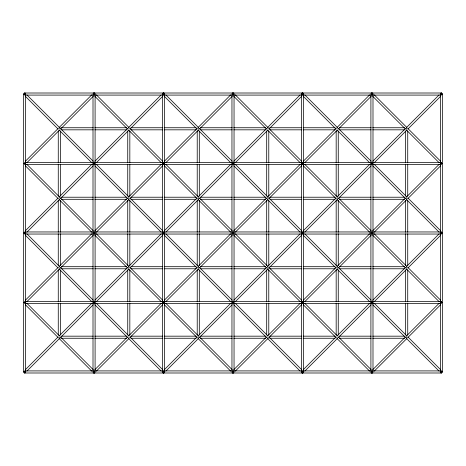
<?xml version="1.0" encoding="UTF-8"?>
<svg xmlns="http://www.w3.org/2000/svg" width="466" height="466" viewBox="0 0 466 466"><rect width="100%" height="100%" fill="white"/><g stroke="black" fill="none" stroke-linecap="round" stroke-linejoin="round"><path stroke-width="0.35" stroke-dasharray="2.33 1.75" d="M60.761 127.742L59.31 127.742L59.31 129.134M267.74 127.742L269.185 127.742M58.267 128.785L60.353 128.785M127.742 128.785L129.828 128.785M197.223 128.785L199.302 128.785M266.698 128.785L268.777 128.785M336.172 128.785L338.258 128.785M405.647 128.785L407.733 128.785M60.761 197.223L59.31 197.223L59.31 199.302M269.185 197.223L267.74 197.223L267.74 198.609M58.267 198.26L59.66 198.26M128.441 198.26L129.828 198.26M197.223 198.26L199.302 198.26M266.698 198.26L268.777 198.26M336.172 198.26L337.559 198.26M406.34 198.26L407.733 198.26M58.267 267.74L59.66 267.74M128.441 267.74L129.828 267.74M197.223 267.74L199.302 267.74M266.698 267.74L268.777 267.74M336.172 267.74L337.559 267.74M406.34 267.74L407.733 267.74M60.761 268.777L59.31 268.777L59.31 266.698M269.185 268.777L267.74 268.777L267.74 267.391M58.267 337.215L60.353 337.215M127.742 337.215L129.828 337.215M197.223 337.215L199.302 337.215M266.698 337.215L268.777 337.215M336.172 337.215L338.258 337.215M405.647 337.215L407.733 337.215M60.761 338.258L59.31 338.258L59.31 336.172M267.74 338.258L269.185 338.258M406.69 127.742L406.69 129.828M406.69 197.223L406.69 199.302M406.69 266.698L406.69 268.777M406.69 336.172L406.69 338.258M337.215 197.223L337.215 199.302M337.215 266.698L337.215 268.777M198.26 128.441L198.26 129.828M198.26 197.223L198.26 199.302M198.26 266.698L198.26 268.777M198.26 336.172L198.26 337.559M128.785 197.223L128.785 199.302M128.785 266.698L128.785 268.777"/><path stroke-width="0.7" d="M23.3 94.249L24.774 92.775L25.49 93.491M25.391 161.23L58.087 128.534M59.06 127.562L91.802 94.819M93.136 93.491L93.847 92.775M26.818 162.756L59.561 130.008M60.533 129.035L93.276 96.293M25.391 230.705L58.087 198.009M59.06 197.042L91.802 164.294M94.872 161.23L127.562 128.534M128.534 127.562L161.23 94.872M162.611 93.491L163.321 92.775M26.818 232.231L59.561 199.483M60.533 198.516L93.276 165.768M96.293 162.756L129.035 130.008M130.008 129.035L162.756 96.293M25.391 300.18L58.087 267.484M59.06 266.517L91.802 233.769M94.872 230.705L127.562 198.009M128.534 197.042L161.23 164.347M164.347 161.23L197.042 128.534M198.009 127.562L230.705 94.872M232.085 93.491L232.802 92.775M26.818 301.706L59.561 268.958M60.533 267.991L93.276 235.243M96.293 232.231L129.035 199.483M130.008 198.516L162.756 165.768M165.768 162.756L198.516 130.008M199.483 129.035L232.231 96.293M25.391 369.655L58.087 336.965M59.06 335.992L91.802 303.244M94.872 300.18L127.562 267.484M128.534 266.517L161.23 233.821M164.347 230.705L197.042 198.009M198.009 197.042L230.705 164.347M233.821 161.23L266.517 128.534M267.484 127.562L300.18 94.872M301.56 93.491L302.277 92.775M25.49 372.509L24.774 373.225L23.3 371.752M26.871 371.128L59.561 338.438M60.533 337.466L93.229 304.77M96.346 301.653L129.035 268.958M130.008 267.991L162.704 235.295M165.82 232.179L198.516 199.483M199.483 198.516L232.179 165.82M235.295 162.704L267.991 130.008M268.958 129.035L301.653 96.346M94.872 369.655L127.562 336.965M128.534 335.992L161.23 303.296M164.347 300.18L197.042 267.484M198.009 266.517L230.705 233.821M233.821 230.705L266.517 198.009M267.484 197.042L300.18 164.347M303.296 161.23L335.992 128.534M336.965 127.562L369.655 94.872M371.035 93.491L371.752 92.775M94.249 373.225L94.965 372.509M96.346 371.128L129.035 338.438M130.008 337.466L162.704 304.77M165.82 301.653L198.516 268.958M199.483 267.991L232.179 235.295M235.295 232.179L267.991 199.483M268.958 198.516L301.653 165.82M304.77 162.704L337.466 130.008M338.438 129.035L371.128 96.346M164.347 369.655L197.042 336.965M198.009 335.992L230.705 303.296M233.821 300.18L266.517 267.484M267.484 266.517L300.18 233.821M303.296 230.705L335.992 198.009M336.965 197.042L369.655 164.347M372.771 161.23L405.467 128.534M406.439 127.562L439.129 94.872M440.51 93.491L441.226 92.775L442.7 94.249M163.723 373.225L164.44 372.509M165.82 371.128L198.516 338.438M199.483 337.466L232.179 304.77M235.295 301.653L267.991 268.958M268.958 267.991L301.653 235.295M304.77 232.179L337.466 199.483M338.438 198.516L371.128 165.82M374.198 162.756L406.94 130.008M407.913 129.035L440.609 96.346M233.769 369.707L266.517 336.965M267.484 335.992L300.232 303.244M303.244 300.232L335.992 267.484M336.965 266.517L369.707 233.769M372.724 230.757L405.467 198.009M406.439 197.042L439.182 164.294M233.198 373.225L233.915 372.509M235.295 371.128L267.991 338.438M268.958 337.466L301.653 304.77M304.77 301.653L337.466 268.958M338.438 267.991L371.128 235.295M374.198 232.231L406.94 199.483M407.913 198.516L440.609 165.82M303.244 369.707L335.992 336.965M336.965 335.992L369.707 303.244M372.724 300.232L405.467 267.484M406.439 266.517L439.182 233.769M302.679 373.225L303.389 372.509M304.77 371.128L337.466 338.438M338.438 337.466L371.128 304.77M374.198 301.706L406.94 268.958M407.913 267.991L440.609 235.295M372.724 369.707L405.467 336.965M406.439 335.992L439.182 303.244M372.153 373.225L372.864 372.509M374.198 371.181L406.94 338.438M407.913 337.466L440.609 304.77M442.7 371.752L441.226 373.225L440.51 372.509M61.483 127.742L93.322 127.742M94.773 127.742L126.618 127.742M130.958 127.742L162.803 127.742M164.248 127.742L196.093 127.742M200.432 127.742L232.278 127.742M233.722 127.742L265.568 127.742M269.907 127.742L301.752 127.742M303.197 127.742L335.042 127.742M339.382 127.742L371.227 127.742M372.678 127.742L404.517 127.742M61.483 129.828L93.322 129.828M94.773 129.828L126.618 129.828M130.958 129.828L162.803 129.828M164.248 129.828L196.093 129.828M200.432 129.828L232.278 129.828M233.722 129.828L265.568 129.828M269.907 129.828L301.752 129.828M303.197 129.828L335.042 129.828M339.382 129.828L371.227 129.828M372.678 129.828L404.517 129.828M23.533 163.525L25.613 163.525M93.008 163.525L95.093 163.525M162.483 163.525L164.568 163.525M231.957 163.525L234.043 163.525M301.432 163.525L303.517 163.525M370.907 163.525L372.992 163.525M440.387 163.525L442.467 163.525M61.483 197.223L93.322 197.223M94.773 197.223L126.618 197.223M130.958 197.223L162.803 197.223M164.248 197.223L196.093 197.223M200.432 197.223L232.278 197.223M233.722 197.223L265.568 197.223M269.907 197.223L301.752 197.223M303.197 197.223L335.042 197.223M339.382 197.223L371.227 197.223M372.678 197.223L404.517 197.223M61.483 199.302L93.322 199.302M94.773 199.302L126.618 199.302M130.958 199.302L162.803 199.302M164.248 199.302L196.093 199.302M200.432 199.302L232.278 199.302M233.722 199.302L265.568 199.302M269.907 199.302L301.752 199.302M303.197 199.302L335.042 199.302M339.382 199.302L371.227 199.302M372.678 199.302L404.517 199.302M23.533 233L25.613 233M93.008 233L95.093 233M162.483 233L164.568 233M231.957 233L234.043 233M301.432 233L303.517 233M370.907 233L372.992 233M440.387 233L442.467 233M61.483 266.698L93.322 266.698M94.773 266.698L126.618 266.698M130.958 266.698L162.803 266.698M164.248 266.698L196.093 266.698M200.432 266.698L232.278 266.698M233.722 266.698L265.568 266.698M269.907 266.698L301.752 266.698M303.197 266.698L335.042 266.698M339.382 266.698L371.227 266.698M372.678 266.698L404.517 266.698M61.483 268.777L93.322 268.777M94.773 268.777L126.618 268.777M130.958 268.777L162.803 268.777M164.248 268.777L196.093 268.777M200.432 268.777L232.278 268.777M233.722 268.777L265.568 268.777M269.907 268.777L301.752 268.777M303.197 268.777L335.042 268.777M339.382 268.777L371.227 268.777M372.678 268.777L404.517 268.777M23.533 302.475L25.613 302.475M93.008 302.475L95.093 302.475M162.483 302.475L164.568 302.475M231.957 302.475L234.043 302.475M301.432 302.475L303.517 302.475M370.907 302.475L372.992 302.475M440.387 302.475L442.467 302.475M61.483 336.172L93.322 336.172M94.773 336.172L126.618 336.172M130.958 336.172L162.803 336.172M164.248 336.172L196.093 336.172M200.432 336.172L232.278 336.172M233.722 336.172L265.568 336.172M269.907 336.172L301.752 336.172M303.197 336.172L335.042 336.172M339.382 336.172L371.227 336.172M372.678 336.172L404.517 336.172M61.483 338.258L93.322 338.258M94.773 338.258L126.618 338.258M130.958 338.258L162.803 338.258M164.248 338.258L196.093 338.258M200.432 338.258L232.278 338.258M233.722 338.258L265.568 338.258M269.907 338.258L301.752 338.258M303.197 338.258L335.042 338.258M339.382 338.258L371.227 338.258M372.678 338.258L404.517 338.258M372.153 92.775L372.864 93.491M374.198 94.819L406.94 127.562M407.913 128.534L440.609 161.23M372.724 96.293L405.467 129.035M406.439 130.008L439.182 162.756M302.679 92.775L303.389 93.491M304.77 94.872L337.466 127.562M338.438 128.534L371.128 161.23M374.198 164.294L406.94 197.042M407.913 198.009L440.609 230.705M303.244 96.293L335.992 129.035M336.965 130.008L369.707 162.756M372.724 165.768L405.467 198.516M406.439 199.483L439.182 232.231M233.198 92.775L233.915 93.491M235.295 94.872L267.991 127.562M268.958 128.534L301.653 161.23M304.77 164.347L337.466 197.042M338.438 198.009L371.128 230.705M374.198 233.769L406.94 266.517M407.913 267.484L440.609 300.18M233.769 96.293L266.517 129.035M267.484 130.008L300.232 162.756M303.244 165.768L335.992 198.516M336.965 199.483L369.707 232.231M372.724 235.243L405.467 267.991M406.439 268.958L439.182 301.706M163.723 92.775L164.44 93.491M165.82 94.872L198.516 127.562M199.483 128.534L232.179 161.23M235.295 164.347L267.991 197.042M268.958 198.009L301.653 230.705M304.77 233.821L337.466 266.517M338.438 267.484L371.128 300.18M374.198 303.244L406.94 335.992M407.913 336.965L440.609 369.655M164.347 96.346L197.042 129.035M198.009 130.008L230.705 162.704M233.821 165.82L266.517 198.516M267.484 199.483L300.18 232.179M303.296 235.295L335.992 267.991M336.965 268.958L369.655 301.653M372.771 304.77L405.467 337.466M406.439 338.438L439.129 371.128M94.249 92.775L94.965 93.491M96.346 94.872L129.035 127.562M130.008 128.534L162.704 161.23M165.82 164.347L198.516 197.042M199.483 198.009L232.179 230.705M235.295 233.821L267.991 266.517M268.958 267.484L301.653 300.18M304.77 303.296L337.466 335.992M338.438 336.965L371.128 369.655M94.872 96.346L127.562 129.035M128.534 130.008L161.23 162.704M164.347 165.82L197.042 198.516M198.009 199.483L230.705 232.179M233.821 235.295L266.517 267.991M267.484 268.958L300.18 301.653M303.296 304.77L335.992 337.466M336.965 338.438L369.655 371.128M371.035 372.509L371.752 373.225M26.871 94.872L59.561 127.562M60.533 128.534L93.229 161.23M96.346 164.347L129.035 197.042M130.008 198.009L162.704 230.705M165.82 233.821L198.516 266.517M199.483 267.484L232.179 300.18M235.295 303.296L267.991 335.992M268.958 336.965L301.653 369.655M25.391 96.346L58.087 129.035M59.06 130.008L91.802 162.756M94.872 165.82L127.562 198.516M128.534 199.483L161.23 232.179M164.347 235.295L197.042 267.991M198.009 268.958L230.705 301.653M233.821 304.77L266.517 337.466M267.484 338.438L300.18 371.128M301.56 372.509L302.277 373.225M26.818 164.294L59.561 197.042M60.533 198.009L93.276 230.757M96.293 233.769L129.035 266.517M130.008 267.484L162.756 300.232M165.768 303.244L198.516 335.992M199.483 336.965L232.231 369.707M25.391 165.82L58.087 198.516M59.06 199.483L91.802 232.231M94.872 235.295L127.562 267.991M128.534 268.958L161.23 301.653M164.347 304.77L197.042 337.466M198.009 338.438L230.705 371.128M232.085 372.509L232.802 373.225M26.818 233.769L59.561 266.517M60.533 267.484L93.276 300.232M96.293 303.244L129.035 335.992M130.008 336.965L162.756 369.707M25.391 235.295L58.087 267.991M59.06 268.958L91.802 301.706M94.872 304.77L127.562 337.466M128.534 338.438L161.23 371.128M162.611 372.509L163.321 373.225M26.818 303.244L59.561 335.992M60.533 336.965L93.276 369.707M25.391 304.77L58.087 337.466M59.06 338.438L91.802 371.181M93.136 372.509L93.847 373.225M407.733 130.958L407.733 162.803M407.733 164.248L407.733 196.093M407.733 200.432L407.733 232.278M407.733 233.722L407.733 265.568M407.733 269.907L407.733 301.752M407.733 303.197L407.733 335.042M405.647 130.958L405.647 162.803M405.647 164.248L405.647 196.093M405.647 200.432L405.647 232.278M405.647 233.722L405.647 265.568M405.647 269.907L405.647 301.752M405.647 303.197L405.647 335.042M371.95 93.008L371.95 95.093M371.95 162.483L371.95 164.568M371.95 231.957L371.95 234.043M371.95 301.432L371.95 303.517M371.95 370.907L371.95 372.992M338.258 130.958L338.258 162.803M338.258 164.248L338.258 196.093M338.258 200.432L338.258 232.278M338.258 233.722L338.258 265.568M338.258 269.907L338.258 301.752M338.258 303.197L338.258 335.042M336.172 130.958L336.172 162.803M336.172 164.248L336.172 196.093M336.172 200.432L336.172 232.278M336.172 233.722L336.172 265.568M336.172 269.907L336.172 301.752M336.172 303.197L336.172 335.042M302.475 93.008L302.475 95.093M302.475 162.483L302.475 164.568M302.475 231.957L302.475 234.043M302.475 301.432L302.475 303.517M302.475 370.907L302.475 372.992M268.777 130.958L268.777 162.803M268.777 164.248L268.777 196.093M268.777 200.432L268.777 232.278M268.777 233.722L268.777 265.568M268.777 269.907L268.777 301.752M268.777 303.197L268.777 335.042M266.698 130.958L266.698 162.803M266.698 164.248L266.698 196.093M266.698 200.432L266.698 232.278M266.698 233.722L266.698 265.568M266.698 269.907L266.698 301.752M266.698 303.197L266.698 335.042M233 93.008L233 95.093M233 162.483L233 164.568M233 231.957L233 234.043M233 301.432L233 303.517M233 370.907L233 372.992M199.302 130.958L199.302 162.803M199.302 164.248L199.302 196.093M199.302 200.432L199.302 232.278M199.302 233.722L199.302 265.568M199.302 269.907L199.302 301.752M199.302 303.197L199.302 335.042M197.223 130.958L197.223 162.803M197.223 164.248L197.223 196.093M197.223 200.432L197.223 232.278M197.223 233.722L197.223 265.568M197.223 269.907L197.223 301.752M197.223 303.197L197.223 335.042M163.525 93.008L163.525 95.093M163.525 162.483L163.525 164.568M163.525 231.957L163.525 234.043M163.525 301.432L163.525 303.517M163.525 370.907L163.525 372.992M129.828 130.958L129.828 162.803M129.828 164.248L129.828 196.093M129.828 200.432L129.828 232.278M129.828 233.722L129.828 265.568M129.828 269.907L129.828 301.752M129.828 303.197L129.828 335.042M127.742 130.958L127.742 162.803M127.742 164.248L127.742 196.093M127.742 200.432L127.742 232.278M127.742 233.722L127.742 265.568M127.742 269.907L127.742 301.752M127.742 303.197L127.742 335.042M94.05 93.008L94.05 95.093M94.05 162.483L94.05 164.568M94.05 231.957L94.05 234.043M94.05 301.432L94.05 303.517M94.05 370.907L94.05 372.992M60.353 130.958L60.353 162.803M60.353 164.248L60.353 196.093M60.353 200.432L60.353 232.278M60.353 233.722L60.353 265.568M60.353 269.907L60.353 301.752M60.353 303.197L60.353 335.042M58.267 130.958L58.267 162.803M58.267 164.248L58.267 196.093M58.267 200.432L58.267 232.278M58.267 233.722L58.267 265.568M58.267 269.907L58.267 301.752M58.267 303.197L58.267 335.042M441.424 93.008L24.576 93.008L24.576 95.093L441.424 95.093L441.424 93.008M25.613 94.05L23.533 94.05L23.533 371.95L25.613 371.95L25.613 94.05M95.093 94.05L93.008 94.05L93.008 371.95L95.093 371.95L95.093 94.05M164.568 94.05L162.483 94.05L162.483 371.95L164.568 371.95L164.568 94.05M234.043 94.05L231.957 94.05L231.957 371.95L234.043 371.95L234.043 94.05M303.517 94.05L301.432 94.05L301.432 371.95L303.517 371.95L303.517 94.05M372.992 94.05L370.907 94.05L370.907 371.95L372.992 371.95L372.992 94.05M442.467 94.05L440.387 94.05L440.387 371.95L442.467 371.95L442.467 94.05M441.424 162.483L24.576 162.483L24.576 164.568L441.424 164.568L441.424 162.483M441.424 231.957L24.576 231.957L24.576 234.043L441.424 234.043L441.424 231.957M441.424 301.432L24.576 301.432L24.576 303.517L441.424 303.517L441.424 301.432M441.424 370.907L24.576 370.907L24.576 372.992L441.424 372.992L441.424 370.907"/></g></svg>
